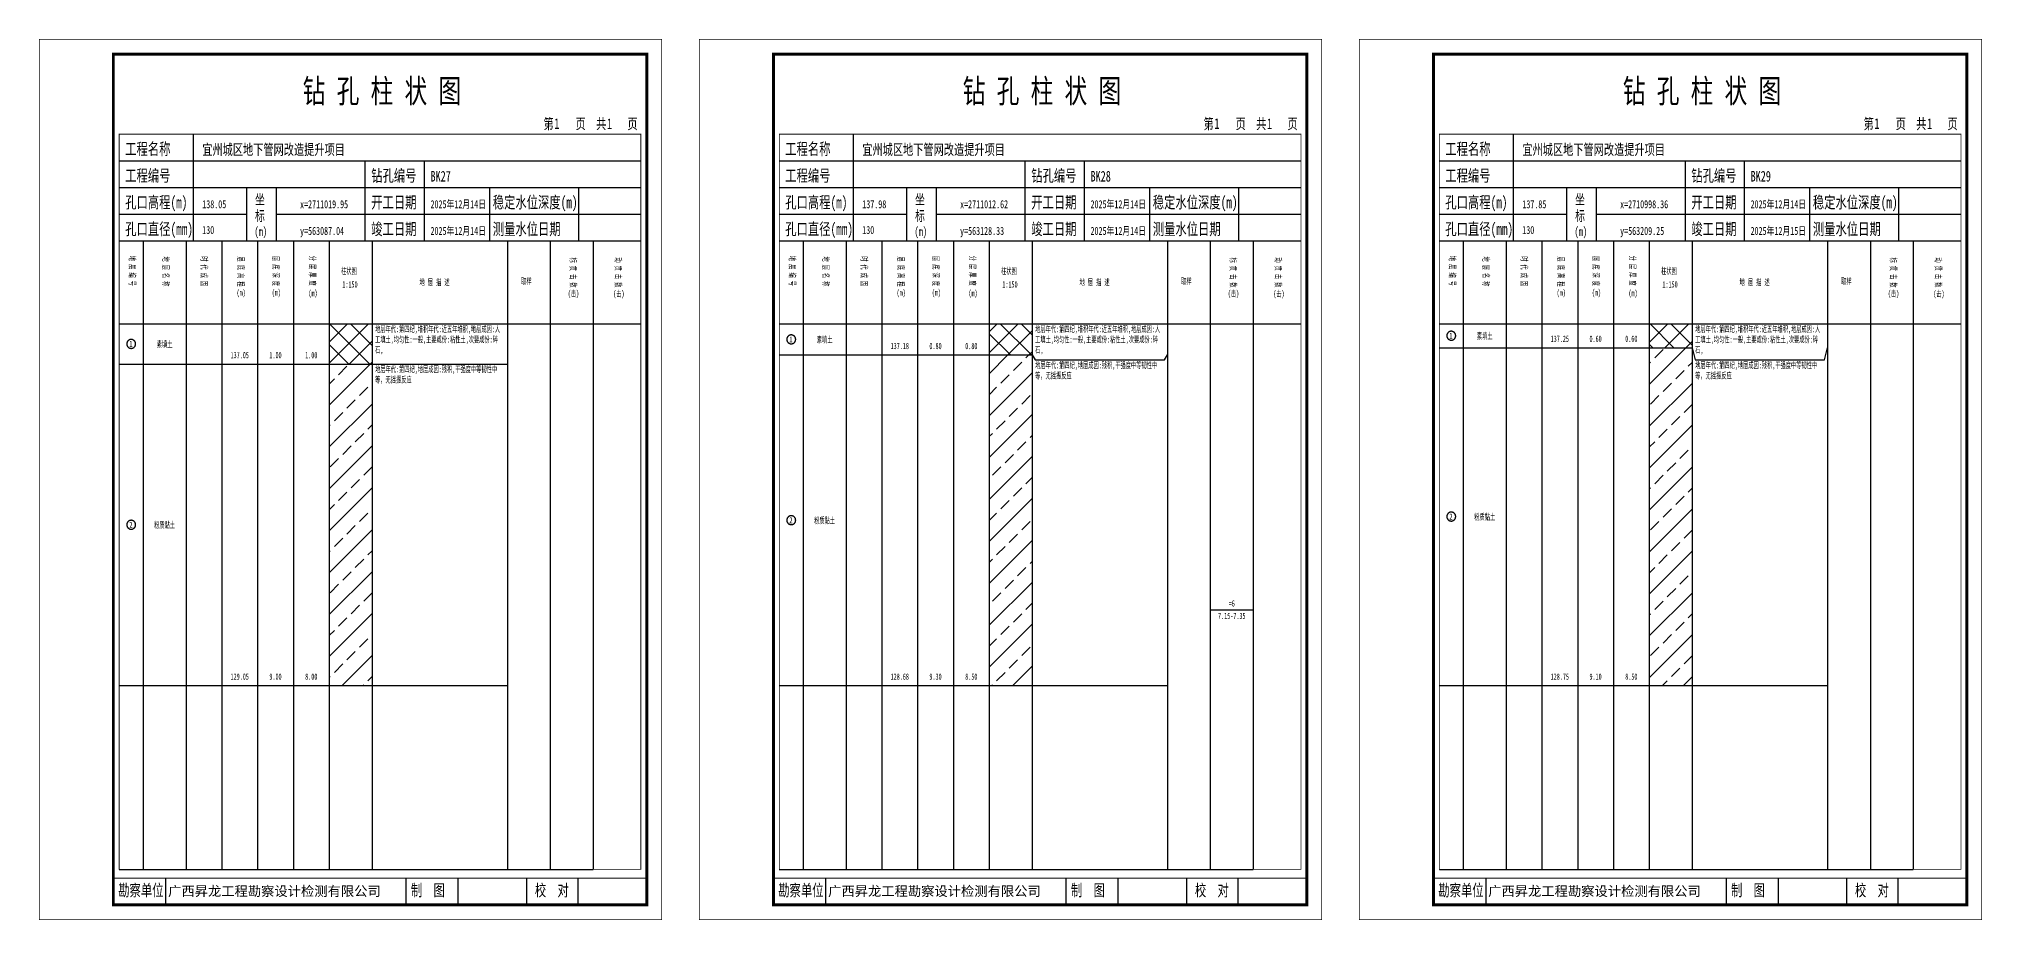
# Model space of a CAD drawing. Header units: millimetres. Extents: x 0 to 2711117, y 0 to 567555.
# Drawn here: x 8462 to 9118, y 0 to 297 of the extents above; entities that cross this region are included whole.
import ezdxf
from ezdxf.enums import TextEntityAlignment as Align

# ---------------------------------------------------------------- set-up
doc = ezdxf.new("R2010")
doc.units = ezdxf.units.MM
doc.layers.add('GICAD_POU_TEXTS', color=7, linetype='Continuous')
doc.layers.add('勘察点图例', color=7, linetype='Continuous')
doc.styles.add('HEAD_FONT', font='simfang.ttf', dxfattribs={"width": 0.6})
doc.styles.add('HEAD_FONT2', font='simfang.ttf', dxfattribs={"width": 0.6})
doc.styles.add('HT', font='simhei.ttf')
doc.styles.add('LZ_FONT', font='simfang.ttf', dxfattribs={"width": 0.7, "height": 8})
doc.styles.add('成果图图块', font='simfang.ttf', dxfattribs={"height": 2.5})
doc.styles.add('成果图表体', font='simfang.ttf', dxfattribs={"width": 0.6, "height": 2.1})
pattern_1 = [(45, (0, 0), (-3.535534, 3.535534), []), (135, (0, 0), (-3.535534, -3.535534), [])]
pattern_2 = [(45, (0, 0), (-7.071068, 7.071068), []), (45, (7.071, 0), (-7.071068, 7.071068), [4, -2])]

# ---------------------------------------------------------------- blocks, each defined once
blk = doc.blocks.new('BK27')
for p, q in [((52, 229), (52, 265)), ((27, 256), (203, 256)), ((110, 229), (110, 256)), ((130, 229), (130, 256)), ((27, 247), (203, 247)), ((70, 229), (70, 247)), ((80, 229), (80, 247)), ((152, 229), (152, 247)), ((182, 229), (182, 247)), ((27, 238), (70, 238)), ((80, 238), (203, 238)), ((27, 229), (35.05, 229)), ((35.05, 229), (35.05, 17)), ((35.05, 229), (49.53, 229)), ((49.53, 229), (49.53, 17)), ((49.53, 229), (61.6, 229)), ((61.6, 229), (61.6, 17)), ((61.6, 229), (73.68, 229)), ((73.68, 229), (73.68, 17)), ((73.68, 229), (85.75, 229)), ((85.75, 229), (85.75, 17)), ((85.75, 229), (97.82, 229)), ((97.82, 229), (97.82, 17)), ((97.82, 229), (112.3, 229)), ((112.3, 229), (112.3, 17)), ((112.3, 229), (157.93, 229)), ((157.93, 229), (157.93, 17)), ((157.93, 229), (172.42, 229)), ((172.42, 229), (172.42, 17)), ((172.42, 229), (186.9, 229)), ((186.9, 229), (186.9, 17)), ((186.9, 229), (203, 229)), ((27, 201), (203, 201)), ((27, 17), (35.05, 17)), ((35.05, 17), (49.53, 17)), ((42.74, 4.95), (42.74, 13.95)), ((42.74, 4.95), (42.74, 13.95)), ((49.53, 17), (61.6, 17)), ((61.6, 17), (73.68, 17)), ((73.68, 17), (85.75, 17)), ((85.75, 17), (97.82, 17)), ((97.82, 17), (112.3, 17)), ((112.3, 17), (157.93, 17)), ((123.83, 4.95), (123.83, 13.95)), ((141.38, 4.95), (141.38, 13.95)), ((157.93, 17), (172.42, 17)), ((164.48, 4.95), (164.48, 13.95)), ((172.42, 17), (186.9, 17)), ((181.84, 4.95), (181.84, 13.95)), ((181.84, 4.95), (181.84, 13.95))]:
    blk.add_line(p, q)
for points, const_width in [([(0, 0), (210, 0), (210, 297), (0, 297)], 0.25), ([(25, 5), (205, 5), (205, 292), (25, 292)], 1), ([(27, 265), (203, 265), (203, 17), (27, 17)], 0.3)]:
    blk.add_lwpolyline(points, close=True, dxfattribs=dict(const_width=const_width))
at = {"const_width": 0.3}
for points in [[(27, 229), (203, 229)], [(25, 14), (205, 14)]]:
    blk.add_lwpolyline(points, dxfattribs=at)
at = {"style": 'LZ_FONT', "width": 0.7}
for s, height, p in [('钻 孔 柱 状 图', 8, (88.9, 275.54)), ('第', 3.6, (170.12, 266.7)), ('1', 3.6, (173.78, 266.75)), ('页', 3.6, (180.96, 266.7)), ('共', 3.6, (187.88, 266.7)), ('1', 3.6, (191.54, 266.7)), ('页', 3.6, (198.44, 266.7)), ('工程名称', 4, (29, 258)), ('宜州城区地下管网改造提升项目', 3.6, (55, 258)), ('工程编号', 4, (29, 249)), ('钻孔编号', 4, (112, 249)), ('BK27', 3.6, (132, 249)), ('孔口高程(m)', 4, (29, 240)), ('138.05', 2.7, (55, 240)), ('坐', 3.5, (72.79, 241.24)), ('x=2711019.95', 2.7, (88, 240)), ('开工日期', 4, (112, 240)), ('2025年12月14日', 2.7, (132, 240)), ('稳定水位深度(m)', 4, (153, 240)), ('标', 3.5, (72.79, 235.7)), ('孔口直径(mm)', 4, (29, 231)), ('130', 2.7, (54.98, 231.31)), ('(m) ', 3, (72.59, 230.65)), ('y=563087.04', 2.7, (88, 231)), ('竣工日期', 4, (112, 231)), ('2025年12月14日', 2.7, (132, 231)), ('测量水位日期', 4, (153, 231)), ('勘察单位', 4, (26.65, 7.95)), ('制  图', 4, (125.4, 7.95)), ('校  对', 4, (167.22, 7.95))]:
    blk.add_text(s, height=height, dxfattribs=at).set_placement(p)
at = {"style": 'HT'}
blk.add_text('广西昇龙工程勘察设计检测有限公司', height=3.2865, dxfattribs=at).set_placement((43.48, 8.02))
at = {"char_height": 2.1, "width": 22.806, "attachment_point": 1, "rotation": 270, "style": 'HEAD_FONT'}
for s, insert in [('地 层 编 号', (32.46, 223.92)), ('地 层 名 称', (43.79, 223.76)), ('时 代 成 因', (56.67, 223.83)), ('层 底 高 程', (69.07, 223.71)), ('层 底 深 度', (80.9, 223.91)), ('分 层 厚 度', (93.26, 224.01)), ('标 贯 击 数', (181.21, 223.37)), ('动 贯 击 数', (196.38, 223.43))]:
    blk.add_mtext(s, dxfattribs=dict(at, insert=insert))
at = {"char_height": 2.1, "attachment_point": 1}
for s, insert, width, style in [('柱状图', (101.82, 219.87), 7.855, 'HEAD_FONT2'), ('地 层 描 述', (128.29, 216.11), 22.0781, 'HEAD_FONT2'), ('取样', (162.58, 216.44), 7.855, 'HEAD_FONT2'), ('(m)', (66.58, 212.56), 4.7944, 'HEAD_FONT'), ('(m)', (78.47, 212.61), 4.7944, 'HEAD_FONT'), ('(m)', (90.81, 212.43), 4.7944, 'HEAD_FONT'), ('1:150', (102.26, 215.36), 6.9223, 'HEAD_FONT2'), ('(击)', (178.33, 212.31), 7.855, 'HEAD_FONT2'), ('(击)', (193.64, 212.22), 7.855, 'HEAD_FONT2')]:
    blk.add_mtext(s, dxfattribs=dict(at, insert=insert, width=width, style=style))
blk = doc.blocks.new('BK27_0')
at = {"color": 7}
blk.add_polyline3d([(-1.5, 0.02, 0), (-1.5, -0.06, 0), (-1.49, -0.13, 0), (-1.48, -0.2, 0), (-1.47, -0.28, 0), (-1.46, -0.35, 0), (-1.44, -0.42, 0), (-1.41, -0.49, 0), (-1.39, -0.56, 0), (-1.36, -0.63, 0), (-1.32, -0.69, 0), (-1.29, -0.76, 0), (-1.25, -0.82, 0), (-1.2, -0.88, 0), (-1.16, -0.94, 0), (-1.11, -0.99, 0), (-1.06, -1.04, 0), (-1.01, -1.1, 0), (-0.95, -1.14, 0), (-0.89, -1.19, 0), (-0.83, -1.23, 0), (-0.77, -1.27, 0), (-0.71, -1.31, 0), (-0.64, -1.34, 0), (-0.57, -1.37, 0), (-0.51, -1.4, 0), (-0.44, -1.42, 0), (-0.36, -1.44, 0), (-0.29, -1.46, 0), (-0.22, -1.47, 0), (-0.15, -1.48, 0), (-0.07, -1.48, 0), (0, -1.48, 0), (0.07, -1.48, 0), (0.15, -1.48, 0), (0.22, -1.47, 0), (0.29, -1.46, 0), (0.36, -1.44, 0), (0.44, -1.42, 0), (0.51, -1.4, 0), (0.57, -1.37, 0), (0.64, -1.34, 0), (0.71, -1.31, 0), (0.77, -1.27, 0), (0.83, -1.23, 0), (0.89, -1.19, 0), (0.95, -1.14, 0), (1.01, -1.1, 0), (1.06, -1.04, 0), (1.11, -0.99, 0), (1.16, -0.94, 0), (1.2, -0.88, 0), (1.25, -0.82, 0), (1.29, -0.76, 0), (1.32, -0.69, 0), (1.36, -0.63, 0), (1.39, -0.56, 0), (1.41, -0.49, 0), (1.44, -0.42, 0), (1.46, -0.35, 0), (1.47, -0.28, 0), (1.48, -0.2, 0), (1.49, -0.13, 0), (1.5, -0.06, 0), (1.5, 0.02, 0), (1.5, 0.09, 0), (1.49, 0.16, 0), (1.48, 0.24, 0), (1.47, 0.31, 0), (1.46, 0.38, 0), (1.44, 0.45, 0), (1.41, 0.52, 0), (1.39, 0.59, 0), (1.36, 0.66, 0), (1.32, 0.72, 0), (1.29, 0.79, 0), (1.25, 0.85, 0), (1.2, 0.91, 0), (1.16, 0.97, 0), (1.11, 1.02, 0), (1.06, 1.08, 0), (1.01, 1.13, 0), (0.95, 1.18, 0), (0.89, 1.22, 0), (0.83, 1.26, 0), (0.77, 1.3, 0), (0.71, 1.34, 0), (0.64, 1.37, 0), (0.57, 1.4, 0), (0.51, 1.43, 0), (0.44, 1.45, 0), (0.36, 1.47, 0), (0.29, 1.49, 0), (0.22, 1.5, 0), (0.15, 1.51, 0), (0.07, 1.51, 0), (0, 1.52, 0), (-0.07, 1.51, 0), (-0.15, 1.51, 0), (-0.22, 1.5, 0), (-0.29, 1.49, 0), (-0.36, 1.47, 0), (-0.44, 1.45, 0), (-0.51, 1.43, 0), (-0.57, 1.4, 0), (-0.64, 1.37, 0), (-0.71, 1.34, 0), (-0.77, 1.3, 0), (-0.83, 1.26, 0), (-0.89, 1.22, 0), (-0.95, 1.18, 0), (-1.01, 1.13, 0), (-1.06, 1.08, 0), (-1.11, 1.02, 0), (-1.16, 0.97, 0), (-1.2, 0.91, 0), (-1.25, 0.85, 0), (-1.29, 0.79, 0), (-1.32, 0.72, 0), (-1.36, 0.66, 0), (-1.39, 0.59, 0), (-1.41, 0.52, 0), (-1.44, 0.45, 0), (-1.46, 0.38, 0), (-1.47, 0.31, 0), (-1.48, 0.24, 0), (-1.49, 0.16, 0), (-1.5, 0.09, 0), (-1.5, 0.02, 0)], dxfattribs=at)
at = {"layer": 'GICAD_POU_TEXTS', "color": 7, "style": '成果图图块', "width": 0.7}
blk.add_text('1', height=2, dxfattribs=at).set_placement((-0.09, -0.99), align=Align.CENTER)
blk = doc.blocks.new('BK27_1')
at = {"color": 7}
blk.add_polyline3d([(-1.5, 0.02, 0), (-1.5, -0.06, 0), (-1.49, -0.13, 0), (-1.48, -0.2, 0), (-1.47, -0.28, 0), (-1.46, -0.35, 0), (-1.44, -0.42, 0), (-1.41, -0.49, 0), (-1.39, -0.56, 0), (-1.36, -0.63, 0), (-1.32, -0.69, 0), (-1.29, -0.76, 0), (-1.25, -0.82, 0), (-1.2, -0.88, 0), (-1.16, -0.94, 0), (-1.11, -0.99, 0), (-1.06, -1.04, 0), (-1.01, -1.1, 0), (-0.95, -1.14, 0), (-0.89, -1.19, 0), (-0.83, -1.23, 0), (-0.77, -1.27, 0), (-0.71, -1.31, 0), (-0.64, -1.34, 0), (-0.57, -1.37, 0), (-0.51, -1.4, 0), (-0.44, -1.42, 0), (-0.36, -1.44, 0), (-0.29, -1.46, 0), (-0.22, -1.47, 0), (-0.15, -1.48, 0), (-0.07, -1.48, 0), (0, -1.48, 0), (0.07, -1.48, 0), (0.15, -1.48, 0), (0.22, -1.47, 0), (0.29, -1.46, 0), (0.36, -1.44, 0), (0.44, -1.42, 0), (0.51, -1.4, 0), (0.57, -1.37, 0), (0.64, -1.34, 0), (0.71, -1.31, 0), (0.77, -1.27, 0), (0.83, -1.23, 0), (0.89, -1.19, 0), (0.95, -1.14, 0), (1.01, -1.1, 0), (1.06, -1.04, 0), (1.11, -0.99, 0), (1.16, -0.94, 0), (1.2, -0.88, 0), (1.25, -0.82, 0), (1.29, -0.76, 0), (1.32, -0.69, 0), (1.36, -0.63, 0), (1.39, -0.56, 0), (1.41, -0.49, 0), (1.44, -0.42, 0), (1.46, -0.35, 0), (1.47, -0.28, 0), (1.48, -0.2, 0), (1.49, -0.13, 0), (1.5, -0.06, 0), (1.5, 0.02, 0), (1.5, 0.09, 0), (1.49, 0.16, 0), (1.48, 0.24, 0), (1.47, 0.31, 0), (1.46, 0.38, 0), (1.44, 0.45, 0), (1.41, 0.52, 0), (1.39, 0.59, 0), (1.36, 0.66, 0), (1.32, 0.72, 0), (1.29, 0.79, 0), (1.25, 0.85, 0), (1.2, 0.91, 0), (1.16, 0.97, 0), (1.11, 1.02, 0), (1.06, 1.08, 0), (1.01, 1.13, 0), (0.95, 1.18, 0), (0.89, 1.22, 0), (0.83, 1.26, 0), (0.77, 1.3, 0), (0.71, 1.34, 0), (0.64, 1.37, 0), (0.57, 1.4, 0), (0.51, 1.43, 0), (0.44, 1.45, 0), (0.36, 1.47, 0), (0.29, 1.49, 0), (0.22, 1.5, 0), (0.15, 1.51, 0), (0.07, 1.51, 0), (0, 1.52, 0), (-0.07, 1.51, 0), (-0.15, 1.51, 0), (-0.22, 1.5, 0), (-0.29, 1.49, 0), (-0.36, 1.47, 0), (-0.44, 1.45, 0), (-0.51, 1.43, 0), (-0.57, 1.4, 0), (-0.64, 1.37, 0), (-0.71, 1.34, 0), (-0.77, 1.3, 0), (-0.83, 1.26, 0), (-0.89, 1.22, 0), (-0.95, 1.18, 0), (-1.01, 1.13, 0), (-1.06, 1.08, 0), (-1.11, 1.02, 0), (-1.16, 0.97, 0), (-1.2, 0.91, 0), (-1.25, 0.85, 0), (-1.29, 0.79, 0), (-1.32, 0.72, 0), (-1.36, 0.66, 0), (-1.39, 0.59, 0), (-1.41, 0.52, 0), (-1.44, 0.45, 0), (-1.46, 0.38, 0), (-1.47, 0.31, 0), (-1.48, 0.24, 0), (-1.49, 0.16, 0), (-1.5, 0.09, 0), (-1.5, 0.02, 0)], dxfattribs=at)
at = {"layer": 'GICAD_POU_TEXTS', "color": 7, "style": '成果图图块', "width": 0.7}
blk.add_text('2', height=2, dxfattribs=at).set_placement((-0.09, -0.99), align=Align.CENTER)
blk = doc.blocks.new('BK28')
for p, q in [((52, 229), (52, 265)), ((27, 256), (203, 256)), ((110, 229), (110, 256)), ((130, 229), (130, 256)), ((27, 247), (203, 247)), ((70, 229), (70, 247)), ((80, 229), (80, 247)), ((152, 229), (152, 247)), ((182, 229), (182, 247)), ((27, 238), (70, 238)), ((80, 238), (203, 238)), ((27, 229), (35.05, 229)), ((35.05, 229), (35.05, 17)), ((35.05, 229), (49.53, 229)), ((49.53, 229), (49.53, 17)), ((49.53, 229), (61.6, 229)), ((61.6, 229), (61.6, 17)), ((61.6, 229), (73.68, 229)), ((73.68, 229), (73.68, 17)), ((73.68, 229), (85.75, 229)), ((85.75, 229), (85.75, 17)), ((85.75, 229), (97.82, 229)), ((97.82, 229), (97.82, 17)), ((97.82, 229), (112.3, 229)), ((112.3, 229), (112.3, 17)), ((112.3, 229), (157.93, 229)), ((157.93, 229), (157.93, 17)), ((157.93, 229), (172.42, 229)), ((172.42, 229), (172.42, 17)), ((172.42, 229), (186.9, 229)), ((186.9, 229), (186.9, 17)), ((186.9, 229), (203, 229)), ((27, 201), (203, 201)), ((27, 17), (35.05, 17)), ((35.05, 17), (49.53, 17)), ((42.74, 4.95), (42.74, 13.95)), ((42.74, 4.95), (42.74, 13.95)), ((49.53, 17), (61.6, 17)), ((61.6, 17), (73.68, 17)), ((73.68, 17), (85.75, 17)), ((85.75, 17), (97.82, 17)), ((97.82, 17), (112.3, 17)), ((112.3, 17), (157.93, 17)), ((123.83, 4.95), (123.83, 13.95)), ((141.38, 4.95), (141.38, 13.95)), ((157.93, 17), (172.42, 17)), ((164.48, 4.95), (164.48, 13.95)), ((172.42, 17), (186.9, 17)), ((181.84, 4.95), (181.84, 13.95)), ((181.84, 4.95), (181.84, 13.95))]:
    blk.add_line(p, q)
for points, const_width in [([(0, 0), (210, 0), (210, 297), (0, 297)], 0.25), ([(25, 5), (205, 5), (205, 292), (25, 292)], 1), ([(27, 265), (203, 265), (203, 17), (27, 17)], 0.3)]:
    blk.add_lwpolyline(points, close=True, dxfattribs=dict(const_width=const_width))
at = {"const_width": 0.3}
for points in [[(27, 229), (203, 229)], [(25, 14), (205, 14)]]:
    blk.add_lwpolyline(points, dxfattribs=at)
at = {"style": 'LZ_FONT', "width": 0.7}
for s, height, p in [('钻 孔 柱 状 图', 8, (88.9, 275.54)), ('第', 3.6, (170.12, 266.7)), ('1', 3.6, (173.78, 266.75)), ('页', 3.6, (180.96, 266.7)), ('共', 3.6, (187.88, 266.7)), ('1', 3.6, (191.54, 266.7)), ('页', 3.6, (198.44, 266.7)), ('工程名称', 4, (29, 258)), ('宜州城区地下管网改造提升项目', 3.6, (55, 258)), ('工程编号', 4, (29, 249)), ('钻孔编号', 4, (112, 249)), ('BK28', 3.6, (132, 249)), ('孔口高程(m)', 4, (29, 240)), ('137.98', 2.7, (55, 240)), ('坐', 3.5, (72.79, 241.24)), ('x=2711012.62', 2.7, (88, 240)), ('开工日期', 4, (112, 240)), ('2025年12月14日', 2.7, (132, 240)), ('稳定水位深度(m)', 4, (153, 240)), ('标', 3.5, (72.79, 235.7)), ('孔口直径(mm)', 4, (29, 231)), ('130', 2.7, (54.98, 231.31)), ('(m) ', 3, (72.59, 230.65)), ('y=563128.33', 2.7, (88, 231)), ('竣工日期', 4, (112, 231)), ('2025年12月14日', 2.7, (132, 231)), ('测量水位日期', 4, (153, 231)), ('勘察单位', 4, (26.65, 7.95)), ('制  图', 4, (125.4, 7.95)), ('校  对', 4, (167.22, 7.95))]:
    blk.add_text(s, height=height, dxfattribs=at).set_placement(p)
at = {"style": 'HT'}
blk.add_text('广西昇龙工程勘察设计检测有限公司', height=3.2865, dxfattribs=at).set_placement((43.48, 8.02))
at = {"char_height": 2.1, "width": 22.806, "attachment_point": 1, "rotation": 270, "style": 'HEAD_FONT'}
for s, insert in [('地 层 编 号', (32.46, 223.92)), ('地 层 名 称', (43.79, 223.76)), ('时 代 成 因', (56.67, 223.83)), ('层 底 高 程', (69.07, 223.71)), ('层 底 深 度', (80.9, 223.91)), ('分 层 厚 度', (93.26, 224.01)), ('标 贯 击 数', (181.21, 223.37)), ('动 贯 击 数', (196.38, 223.43))]:
    blk.add_mtext(s, dxfattribs=dict(at, insert=insert))
at = {"char_height": 2.1, "attachment_point": 1}
for s, insert, width, style in [('柱状图', (101.82, 219.87), 7.855, 'HEAD_FONT2'), ('地 层 描 述', (128.29, 216.11), 22.0781, 'HEAD_FONT2'), ('取样', (162.58, 216.44), 7.855, 'HEAD_FONT2'), ('(m)', (66.58, 212.56), 4.7944, 'HEAD_FONT'), ('(m)', (78.47, 212.61), 4.7944, 'HEAD_FONT'), ('(m)', (90.81, 212.43), 4.7944, 'HEAD_FONT'), ('1:150', (102.26, 215.36), 6.9223, 'HEAD_FONT2'), ('(击)', (178.33, 212.31), 7.855, 'HEAD_FONT2'), ('(击)', (193.64, 212.22), 7.855, 'HEAD_FONT2')]:
    blk.add_mtext(s, dxfattribs=dict(at, insert=insert, width=width, style=style))
blk = doc.blocks.new('BK28_0')
at = {"color": 7}
blk.add_polyline3d([(-1.5, 0.02, 0), (-1.5, -0.06, 0), (-1.49, -0.13, 0), (-1.48, -0.2, 0), (-1.47, -0.28, 0), (-1.46, -0.35, 0), (-1.44, -0.42, 0), (-1.41, -0.49, 0), (-1.39, -0.56, 0), (-1.36, -0.63, 0), (-1.32, -0.69, 0), (-1.29, -0.76, 0), (-1.25, -0.82, 0), (-1.2, -0.88, 0), (-1.16, -0.94, 0), (-1.11, -0.99, 0), (-1.06, -1.04, 0), (-1.01, -1.1, 0), (-0.95, -1.14, 0), (-0.89, -1.19, 0), (-0.83, -1.23, 0), (-0.77, -1.27, 0), (-0.71, -1.31, 0), (-0.64, -1.34, 0), (-0.57, -1.37, 0), (-0.51, -1.4, 0), (-0.44, -1.42, 0), (-0.36, -1.44, 0), (-0.29, -1.46, 0), (-0.22, -1.47, 0), (-0.15, -1.48, 0), (-0.07, -1.48, 0), (0, -1.48, 0), (0.07, -1.48, 0), (0.15, -1.48, 0), (0.22, -1.47, 0), (0.29, -1.46, 0), (0.36, -1.44, 0), (0.44, -1.42, 0), (0.51, -1.4, 0), (0.57, -1.37, 0), (0.64, -1.34, 0), (0.71, -1.31, 0), (0.77, -1.27, 0), (0.83, -1.23, 0), (0.89, -1.19, 0), (0.95, -1.14, 0), (1.01, -1.1, 0), (1.06, -1.04, 0), (1.11, -0.99, 0), (1.16, -0.94, 0), (1.2, -0.88, 0), (1.25, -0.82, 0), (1.29, -0.76, 0), (1.32, -0.69, 0), (1.36, -0.63, 0), (1.39, -0.56, 0), (1.41, -0.49, 0), (1.44, -0.42, 0), (1.46, -0.35, 0), (1.47, -0.28, 0), (1.48, -0.2, 0), (1.49, -0.13, 0), (1.5, -0.06, 0), (1.5, 0.02, 0), (1.5, 0.09, 0), (1.49, 0.16, 0), (1.48, 0.24, 0), (1.47, 0.31, 0), (1.46, 0.38, 0), (1.44, 0.45, 0), (1.41, 0.52, 0), (1.39, 0.59, 0), (1.36, 0.66, 0), (1.32, 0.72, 0), (1.29, 0.79, 0), (1.25, 0.85, 0), (1.2, 0.91, 0), (1.16, 0.97, 0), (1.11, 1.02, 0), (1.06, 1.08, 0), (1.01, 1.13, 0), (0.95, 1.18, 0), (0.89, 1.22, 0), (0.83, 1.26, 0), (0.77, 1.3, 0), (0.71, 1.34, 0), (0.64, 1.37, 0), (0.57, 1.4, 0), (0.51, 1.43, 0), (0.44, 1.45, 0), (0.36, 1.47, 0), (0.29, 1.49, 0), (0.22, 1.5, 0), (0.15, 1.51, 0), (0.07, 1.51, 0), (0, 1.52, 0), (-0.07, 1.51, 0), (-0.15, 1.51, 0), (-0.22, 1.5, 0), (-0.29, 1.49, 0), (-0.36, 1.47, 0), (-0.44, 1.45, 0), (-0.51, 1.43, 0), (-0.57, 1.4, 0), (-0.64, 1.37, 0), (-0.71, 1.34, 0), (-0.77, 1.3, 0), (-0.83, 1.26, 0), (-0.89, 1.22, 0), (-0.95, 1.18, 0), (-1.01, 1.13, 0), (-1.06, 1.08, 0), (-1.11, 1.02, 0), (-1.16, 0.97, 0), (-1.2, 0.91, 0), (-1.25, 0.85, 0), (-1.29, 0.79, 0), (-1.32, 0.72, 0), (-1.36, 0.66, 0), (-1.39, 0.59, 0), (-1.41, 0.52, 0), (-1.44, 0.45, 0), (-1.46, 0.38, 0), (-1.47, 0.31, 0), (-1.48, 0.24, 0), (-1.49, 0.16, 0), (-1.5, 0.09, 0), (-1.5, 0.02, 0)], dxfattribs=at)
at = {"layer": 'GICAD_POU_TEXTS', "color": 7, "style": '成果图图块', "width": 0.7}
blk.add_text('1', height=2, dxfattribs=at).set_placement((-0.09, -0.99), align=Align.CENTER)
blk = doc.blocks.new('BK28_1')
at = {"color": 7}
blk.add_polyline3d([(-1.5, 0.02, 0), (-1.5, -0.06, 0), (-1.49, -0.13, 0), (-1.48, -0.2, 0), (-1.47, -0.28, 0), (-1.46, -0.35, 0), (-1.44, -0.42, 0), (-1.41, -0.49, 0), (-1.39, -0.56, 0), (-1.36, -0.63, 0), (-1.32, -0.69, 0), (-1.29, -0.76, 0), (-1.25, -0.82, 0), (-1.2, -0.88, 0), (-1.16, -0.94, 0), (-1.11, -0.99, 0), (-1.06, -1.04, 0), (-1.01, -1.1, 0), (-0.95, -1.14, 0), (-0.89, -1.19, 0), (-0.83, -1.23, 0), (-0.77, -1.27, 0), (-0.71, -1.31, 0), (-0.64, -1.34, 0), (-0.57, -1.37, 0), (-0.51, -1.4, 0), (-0.44, -1.42, 0), (-0.36, -1.44, 0), (-0.29, -1.46, 0), (-0.22, -1.47, 0), (-0.15, -1.48, 0), (-0.07, -1.48, 0), (0, -1.48, 0), (0.07, -1.48, 0), (0.15, -1.48, 0), (0.22, -1.47, 0), (0.29, -1.46, 0), (0.36, -1.44, 0), (0.44, -1.42, 0), (0.51, -1.4, 0), (0.57, -1.37, 0), (0.64, -1.34, 0), (0.71, -1.31, 0), (0.77, -1.27, 0), (0.83, -1.23, 0), (0.89, -1.19, 0), (0.95, -1.14, 0), (1.01, -1.1, 0), (1.06, -1.04, 0), (1.11, -0.99, 0), (1.16, -0.94, 0), (1.2, -0.88, 0), (1.25, -0.82, 0), (1.29, -0.76, 0), (1.32, -0.69, 0), (1.36, -0.63, 0), (1.39, -0.56, 0), (1.41, -0.49, 0), (1.44, -0.42, 0), (1.46, -0.35, 0), (1.47, -0.28, 0), (1.48, -0.2, 0), (1.49, -0.13, 0), (1.5, -0.06, 0), (1.5, 0.02, 0), (1.5, 0.09, 0), (1.49, 0.16, 0), (1.48, 0.24, 0), (1.47, 0.31, 0), (1.46, 0.38, 0), (1.44, 0.45, 0), (1.41, 0.52, 0), (1.39, 0.59, 0), (1.36, 0.66, 0), (1.32, 0.72, 0), (1.29, 0.79, 0), (1.25, 0.85, 0), (1.2, 0.91, 0), (1.16, 0.97, 0), (1.11, 1.02, 0), (1.06, 1.08, 0), (1.01, 1.13, 0), (0.95, 1.18, 0), (0.89, 1.22, 0), (0.83, 1.26, 0), (0.77, 1.3, 0), (0.71, 1.34, 0), (0.64, 1.37, 0), (0.57, 1.4, 0), (0.51, 1.43, 0), (0.44, 1.45, 0), (0.36, 1.47, 0), (0.29, 1.49, 0), (0.22, 1.5, 0), (0.15, 1.51, 0), (0.07, 1.51, 0), (0, 1.52, 0), (-0.07, 1.51, 0), (-0.15, 1.51, 0), (-0.22, 1.5, 0), (-0.29, 1.49, 0), (-0.36, 1.47, 0), (-0.44, 1.45, 0), (-0.51, 1.43, 0), (-0.57, 1.4, 0), (-0.64, 1.37, 0), (-0.71, 1.34, 0), (-0.77, 1.3, 0), (-0.83, 1.26, 0), (-0.89, 1.22, 0), (-0.95, 1.18, 0), (-1.01, 1.13, 0), (-1.06, 1.08, 0), (-1.11, 1.02, 0), (-1.16, 0.97, 0), (-1.2, 0.91, 0), (-1.25, 0.85, 0), (-1.29, 0.79, 0), (-1.32, 0.72, 0), (-1.36, 0.66, 0), (-1.39, 0.59, 0), (-1.41, 0.52, 0), (-1.44, 0.45, 0), (-1.46, 0.38, 0), (-1.47, 0.31, 0), (-1.48, 0.24, 0), (-1.49, 0.16, 0), (-1.5, 0.09, 0), (-1.5, 0.02, 0)], dxfattribs=at)
at = {"layer": 'GICAD_POU_TEXTS', "color": 7, "style": '成果图图块', "width": 0.7}
blk.add_text('2', height=2, dxfattribs=at).set_placement((-0.09, -0.99), align=Align.CENTER)
blk = doc.blocks.new('BK29')
for p, q in [((52, 229), (52, 265)), ((27, 256), (203, 256)), ((110, 229), (110, 256)), ((130, 229), (130, 256)), ((27, 247), (203, 247)), ((70, 229), (70, 247)), ((80, 229), (80, 247)), ((152, 229), (152, 247)), ((182, 229), (182, 247)), ((27, 238), (70, 238)), ((80, 238), (203, 238)), ((27, 229), (35.05, 229)), ((35.05, 229), (35.05, 17)), ((35.05, 229), (49.53, 229)), ((49.53, 229), (49.53, 17)), ((49.53, 229), (61.6, 229)), ((61.6, 229), (61.6, 17)), ((61.6, 229), (73.68, 229)), ((73.68, 229), (73.68, 17)), ((73.68, 229), (85.75, 229)), ((85.75, 229), (85.75, 17)), ((85.75, 229), (97.82, 229)), ((97.82, 229), (97.82, 17)), ((97.82, 229), (112.3, 229)), ((112.3, 229), (112.3, 17)), ((112.3, 229), (157.93, 229)), ((157.93, 229), (157.93, 17)), ((157.93, 229), (172.42, 229)), ((172.42, 229), (172.42, 17)), ((172.42, 229), (186.9, 229)), ((186.9, 229), (186.9, 17)), ((186.9, 229), (203, 229)), ((27, 201), (203, 201)), ((27, 17), (35.05, 17)), ((35.05, 17), (49.53, 17)), ((42.74, 4.95), (42.74, 13.95)), ((42.74, 4.95), (42.74, 13.95)), ((49.53, 17), (61.6, 17)), ((61.6, 17), (73.68, 17)), ((73.68, 17), (85.75, 17)), ((85.75, 17), (97.82, 17)), ((97.82, 17), (112.3, 17)), ((112.3, 17), (157.93, 17)), ((123.83, 4.95), (123.83, 13.95)), ((141.38, 4.95), (141.38, 13.95)), ((157.93, 17), (172.42, 17)), ((164.48, 4.95), (164.48, 13.95)), ((172.42, 17), (186.9, 17)), ((181.84, 4.95), (181.84, 13.95)), ((181.84, 4.95), (181.84, 13.95))]:
    blk.add_line(p, q)
for points, const_width in [([(0, 0), (210, 0), (210, 297), (0, 297)], 0.25), ([(25, 5), (205, 5), (205, 292), (25, 292)], 1), ([(27, 265), (203, 265), (203, 17), (27, 17)], 0.3)]:
    blk.add_lwpolyline(points, close=True, dxfattribs=dict(const_width=const_width))
at = {"const_width": 0.3}
for points in [[(27, 229), (203, 229)], [(25, 14), (205, 14)]]:
    blk.add_lwpolyline(points, dxfattribs=at)
at = {"style": 'LZ_FONT', "width": 0.7}
for s, height, p in [('钻 孔 柱 状 图', 8, (88.9, 275.54)), ('第', 3.6, (170.12, 266.7)), ('1', 3.6, (173.78, 266.75)), ('页', 3.6, (180.96, 266.7)), ('共', 3.6, (187.88, 266.7)), ('1', 3.6, (191.54, 266.7)), ('页', 3.6, (198.44, 266.7)), ('工程名称', 4, (29, 258)), ('宜州城区地下管网改造提升项目', 3.6, (55, 258)), ('工程编号', 4, (29, 249)), ('钻孔编号', 4, (112, 249)), ('BK29', 3.6, (132, 249)), ('孔口高程(m)', 4, (29, 240)), ('137.85', 2.7, (55, 240)), ('坐', 3.5, (72.79, 241.24)), ('x=2710998.36', 2.7, (88, 240)), ('开工日期', 4, (112, 240)), ('2025年12月14日', 2.7, (132, 240)), ('稳定水位深度(m)', 4, (153, 240)), ('标', 3.5, (72.79, 235.7)), ('孔口直径(mm)', 4, (29, 231)), ('130', 2.7, (54.98, 231.31)), ('(m) ', 3, (72.59, 230.65)), ('y=563209.25', 2.7, (88, 231)), ('竣工日期', 4, (112, 231)), ('2025年12月15日', 2.7, (132, 231)), ('测量水位日期', 4, (153, 231)), ('勘察单位', 4, (26.65, 7.95)), ('制  图', 4, (125.4, 7.95)), ('校  对', 4, (167.22, 7.95))]:
    blk.add_text(s, height=height, dxfattribs=at).set_placement(p)
at = {"style": 'HT'}
blk.add_text('广西昇龙工程勘察设计检测有限公司', height=3.2865, dxfattribs=at).set_placement((43.48, 8.02))
at = {"char_height": 2.1, "width": 22.806, "attachment_point": 1, "rotation": 270, "style": 'HEAD_FONT'}
for s, insert in [('地 层 编 号', (32.46, 223.92)), ('地 层 名 称', (43.79, 223.76)), ('时 代 成 因', (56.67, 223.83)), ('层 底 高 程', (69.07, 223.71)), ('层 底 深 度', (80.9, 223.91)), ('分 层 厚 度', (93.26, 224.01)), ('标 贯 击 数', (181.21, 223.37)), ('动 贯 击 数', (196.38, 223.43))]:
    blk.add_mtext(s, dxfattribs=dict(at, insert=insert))
at = {"char_height": 2.1, "attachment_point": 1}
for s, insert, width, style in [('柱状图', (101.82, 219.87), 7.855, 'HEAD_FONT2'), ('地 层 描 述', (128.29, 216.11), 22.0781, 'HEAD_FONT2'), ('取样', (162.58, 216.44), 7.855, 'HEAD_FONT2'), ('(m)', (66.58, 212.56), 4.7944, 'HEAD_FONT'), ('(m)', (78.47, 212.61), 4.7944, 'HEAD_FONT'), ('(m)', (90.81, 212.43), 4.7944, 'HEAD_FONT'), ('1:150', (102.26, 215.36), 6.9223, 'HEAD_FONT2'), ('(击)', (178.33, 212.31), 7.855, 'HEAD_FONT2'), ('(击)', (193.64, 212.22), 7.855, 'HEAD_FONT2')]:
    blk.add_mtext(s, dxfattribs=dict(at, insert=insert, width=width, style=style))
blk = doc.blocks.new('BK29_0')
at = {"color": 7}
blk.add_polyline3d([(-1.5, 0.02, 0), (-1.5, -0.06, 0), (-1.49, -0.13, 0), (-1.48, -0.2, 0), (-1.47, -0.28, 0), (-1.46, -0.35, 0), (-1.44, -0.42, 0), (-1.41, -0.49, 0), (-1.39, -0.56, 0), (-1.36, -0.63, 0), (-1.32, -0.69, 0), (-1.29, -0.76, 0), (-1.25, -0.82, 0), (-1.2, -0.88, 0), (-1.16, -0.94, 0), (-1.11, -0.99, 0), (-1.06, -1.04, 0), (-1.01, -1.1, 0), (-0.95, -1.14, 0), (-0.89, -1.19, 0), (-0.83, -1.23, 0), (-0.77, -1.27, 0), (-0.71, -1.31, 0), (-0.64, -1.34, 0), (-0.57, -1.37, 0), (-0.51, -1.4, 0), (-0.44, -1.42, 0), (-0.36, -1.44, 0), (-0.29, -1.46, 0), (-0.22, -1.47, 0), (-0.15, -1.48, 0), (-0.07, -1.48, 0), (0, -1.48, 0), (0.07, -1.48, 0), (0.15, -1.48, 0), (0.22, -1.47, 0), (0.29, -1.46, 0), (0.36, -1.44, 0), (0.44, -1.42, 0), (0.51, -1.4, 0), (0.57, -1.37, 0), (0.64, -1.34, 0), (0.71, -1.31, 0), (0.77, -1.27, 0), (0.83, -1.23, 0), (0.89, -1.19, 0), (0.95, -1.14, 0), (1.01, -1.1, 0), (1.06, -1.04, 0), (1.11, -0.99, 0), (1.16, -0.94, 0), (1.2, -0.88, 0), (1.25, -0.82, 0), (1.29, -0.76, 0), (1.32, -0.69, 0), (1.36, -0.63, 0), (1.39, -0.56, 0), (1.41, -0.49, 0), (1.44, -0.42, 0), (1.46, -0.35, 0), (1.47, -0.28, 0), (1.48, -0.2, 0), (1.49, -0.13, 0), (1.5, -0.06, 0), (1.5, 0.02, 0), (1.5, 0.09, 0), (1.49, 0.16, 0), (1.48, 0.24, 0), (1.47, 0.31, 0), (1.46, 0.38, 0), (1.44, 0.45, 0), (1.41, 0.52, 0), (1.39, 0.59, 0), (1.36, 0.66, 0), (1.32, 0.72, 0), (1.29, 0.79, 0), (1.25, 0.85, 0), (1.2, 0.91, 0), (1.16, 0.97, 0), (1.11, 1.02, 0), (1.06, 1.08, 0), (1.01, 1.13, 0), (0.95, 1.18, 0), (0.89, 1.22, 0), (0.83, 1.26, 0), (0.77, 1.3, 0), (0.71, 1.34, 0), (0.64, 1.37, 0), (0.57, 1.4, 0), (0.51, 1.43, 0), (0.44, 1.45, 0), (0.36, 1.47, 0), (0.29, 1.49, 0), (0.22, 1.5, 0), (0.15, 1.51, 0), (0.07, 1.51, 0), (0, 1.52, 0), (-0.07, 1.51, 0), (-0.15, 1.51, 0), (-0.22, 1.5, 0), (-0.29, 1.49, 0), (-0.36, 1.47, 0), (-0.44, 1.45, 0), (-0.51, 1.43, 0), (-0.57, 1.4, 0), (-0.64, 1.37, 0), (-0.71, 1.34, 0), (-0.77, 1.3, 0), (-0.83, 1.26, 0), (-0.89, 1.22, 0), (-0.95, 1.18, 0), (-1.01, 1.13, 0), (-1.06, 1.08, 0), (-1.11, 1.02, 0), (-1.16, 0.97, 0), (-1.2, 0.91, 0), (-1.25, 0.85, 0), (-1.29, 0.79, 0), (-1.32, 0.72, 0), (-1.36, 0.66, 0), (-1.39, 0.59, 0), (-1.41, 0.52, 0), (-1.44, 0.45, 0), (-1.46, 0.38, 0), (-1.47, 0.31, 0), (-1.48, 0.24, 0), (-1.49, 0.16, 0), (-1.5, 0.09, 0), (-1.5, 0.02, 0)], dxfattribs=at)
at = {"layer": 'GICAD_POU_TEXTS', "color": 7, "style": '成果图图块', "width": 0.7}
blk.add_text('1', height=2, dxfattribs=at).set_placement((-0.09, -0.99), align=Align.CENTER)
blk = doc.blocks.new('BK29_1')
at = {"color": 7}
blk.add_polyline3d([(-1.5, 0.02, 0), (-1.5, -0.06, 0), (-1.49, -0.13, 0), (-1.48, -0.2, 0), (-1.47, -0.28, 0), (-1.46, -0.35, 0), (-1.44, -0.42, 0), (-1.41, -0.49, 0), (-1.39, -0.56, 0), (-1.36, -0.63, 0), (-1.32, -0.69, 0), (-1.29, -0.76, 0), (-1.25, -0.82, 0), (-1.2, -0.88, 0), (-1.16, -0.94, 0), (-1.11, -0.99, 0), (-1.06, -1.04, 0), (-1.01, -1.1, 0), (-0.95, -1.14, 0), (-0.89, -1.19, 0), (-0.83, -1.23, 0), (-0.77, -1.27, 0), (-0.71, -1.31, 0), (-0.64, -1.34, 0), (-0.57, -1.37, 0), (-0.51, -1.4, 0), (-0.44, -1.42, 0), (-0.36, -1.44, 0), (-0.29, -1.46, 0), (-0.22, -1.47, 0), (-0.15, -1.48, 0), (-0.07, -1.48, 0), (0, -1.48, 0), (0.07, -1.48, 0), (0.15, -1.48, 0), (0.22, -1.47, 0), (0.29, -1.46, 0), (0.36, -1.44, 0), (0.44, -1.42, 0), (0.51, -1.4, 0), (0.57, -1.37, 0), (0.64, -1.34, 0), (0.71, -1.31, 0), (0.77, -1.27, 0), (0.83, -1.23, 0), (0.89, -1.19, 0), (0.95, -1.14, 0), (1.01, -1.1, 0), (1.06, -1.04, 0), (1.11, -0.99, 0), (1.16, -0.94, 0), (1.2, -0.88, 0), (1.25, -0.82, 0), (1.29, -0.76, 0), (1.32, -0.69, 0), (1.36, -0.63, 0), (1.39, -0.56, 0), (1.41, -0.49, 0), (1.44, -0.42, 0), (1.46, -0.35, 0), (1.47, -0.28, 0), (1.48, -0.2, 0), (1.49, -0.13, 0), (1.5, -0.06, 0), (1.5, 0.02, 0), (1.5, 0.09, 0), (1.49, 0.16, 0), (1.48, 0.24, 0), (1.47, 0.31, 0), (1.46, 0.38, 0), (1.44, 0.45, 0), (1.41, 0.52, 0), (1.39, 0.59, 0), (1.36, 0.66, 0), (1.32, 0.72, 0), (1.29, 0.79, 0), (1.25, 0.85, 0), (1.2, 0.91, 0), (1.16, 0.97, 0), (1.11, 1.02, 0), (1.06, 1.08, 0), (1.01, 1.13, 0), (0.95, 1.18, 0), (0.89, 1.22, 0), (0.83, 1.26, 0), (0.77, 1.3, 0), (0.71, 1.34, 0), (0.64, 1.37, 0), (0.57, 1.4, 0), (0.51, 1.43, 0), (0.44, 1.45, 0), (0.36, 1.47, 0), (0.29, 1.49, 0), (0.22, 1.5, 0), (0.15, 1.51, 0), (0.07, 1.51, 0), (0, 1.52, 0), (-0.07, 1.51, 0), (-0.15, 1.51, 0), (-0.22, 1.5, 0), (-0.29, 1.49, 0), (-0.36, 1.47, 0), (-0.44, 1.45, 0), (-0.51, 1.43, 0), (-0.57, 1.4, 0), (-0.64, 1.37, 0), (-0.71, 1.34, 0), (-0.77, 1.3, 0), (-0.83, 1.26, 0), (-0.89, 1.22, 0), (-0.95, 1.18, 0), (-1.01, 1.13, 0), (-1.06, 1.08, 0), (-1.11, 1.02, 0), (-1.16, 0.97, 0), (-1.2, 0.91, 0), (-1.25, 0.85, 0), (-1.29, 0.79, 0), (-1.32, 0.72, 0), (-1.36, 0.66, 0), (-1.39, 0.59, 0), (-1.41, 0.52, 0), (-1.44, 0.45, 0), (-1.46, 0.38, 0), (-1.47, 0.31, 0), (-1.48, 0.24, 0), (-1.49, 0.16, 0), (-1.5, 0.09, 0), (-1.5, 0.02, 0)], dxfattribs=at)
at = {"layer": 'GICAD_POU_TEXTS', "color": 7, "style": '成果图图块', "width": 0.7}
blk.add_text('2', height=2, dxfattribs=at).set_placement((-0.09, -0.99), align=Align.CENTER)

msp = doc.modelspace()

# ---------------------------------------------------------------- hatches: boundary and pattern name
at = {"layer": '勘察点图例'}
h = msp.add_hatch(dxfattribs=at)
h.set_pattern_fill('GKSTT', color=256, scale=0.5, style=0, pattern_type=2)
h.set_pattern_definition(pattern_1)
h.paths.add_polyline_path([(8559.91, 187.44), (8574.39, 187.44), (8574.39, 201), (8559.91, 201)])
h = msp.add_hatch(dxfattribs=at)
h.set_pattern_fill('GKSTT', color=256, scale=0.5, style=0, pattern_type=2)
h.set_pattern_definition(pattern_1)
h.paths.add_polyline_path([(8782.59, 190.51), (8797.08, 190.51), (8797.08, 201), (8782.59, 201)])
h = msp.add_hatch(dxfattribs=at)
h.set_pattern_fill('GKSTT', color=256, scale=0.5, style=0, pattern_type=2)
h.set_pattern_definition(pattern_1)
h.paths.add_polyline_path([(9005.28, 192.96), (9019.76, 192.96), (9019.76, 201), (9005.28, 201)])
h = msp.add_hatch(dxfattribs=at)
h.set_pattern_fill('GKFZNT', color=256, scale=0.5, style=0, pattern_type=2)
h.set_pattern_definition(pattern_2)
h.paths.add_polyline_path([(8782.59, 79), (8797.08, 79), (8797.08, 190.51), (8782.59, 190.51)])
h = msp.add_hatch(dxfattribs=at)
h.set_pattern_fill('GKFZNT', color=256, scale=0.5, style=0, pattern_type=2)
h.set_pattern_definition(pattern_2)
h.paths.add_polyline_path([(9005.28, 79), (9019.76, 79), (9019.76, 192.96), (9005.28, 192.96)])
h = msp.add_hatch(dxfattribs=at)
h.set_pattern_fill('GKFZNT', color=256, scale=0.5, style=0, pattern_type=2)
h.set_pattern_definition(pattern_2)
h.paths.add_polyline_path([(8559.91, 79), (8574.39, 79), (8574.39, 187.44), (8559.91, 187.44)])

# ---------------------------------------------------------------- linework, layer by layer
for p, q in [((8711.77, 190.51), (8797.08, 190.51)), ((8797.08, 190.51), (8798.08, 188.81)), ((8841.71, 188.81), (8842.71, 190.51)), ((8934.46, 192.96), (9019.76, 192.96)), ((9019.76, 192.96), (9020.76, 188.81)), ((9064.39, 188.81), (9065.39, 192.96)), ((8489.09, 187.44), (8574.39, 187.44)), ((8574.39, 187.44), (8620.02, 187.44)), ((8798.08, 188.81), (8841.71, 188.81)), ((9020.76, 188.81), (9064.39, 188.81)), ((8857.19, 104.58), (8871.68, 104.58)), ((8489.09, 79), (8574.39, 79)), ((8574.39, 79), (8620.02, 79)), ((8711.77, 79), (8797.08, 79)), ((8797.08, 79), (8842.71, 79)), ((8934.46, 79), (9019.76, 79)), ((9019.76, 79), (9065.39, 79))]:
    msp.add_line(p, q, dxfattribs=at)

# ---------------------------------------------------------------- block references
for name, p in [('BK27', (8462.09, 0)), ('BK28', (8684.77, 0)), ('BK29', (8907.46, 0)), ('BK28_0', (8715.8, 195.75)), ('BK29_0', (8938.48, 196.98)), ('BK27_0', (8493.11, 194.22)), ('BK27_1', (8493.11, 133.22)), ('BK28_1', (8715.8, 134.75)), ('BK29_1', (8938.48, 135.98))]:
    msp.add_blockref(name, p, dxfattribs=at)

# ---------------------------------------------------------------- texts
at = {"layer": '勘察点图例', "style": '成果图表体', "width": 0.6}
for s, p in [('素填土', (8727.06, 195.75)), ('素填土', (8949.75, 196.98)), ('137.25', (8975.1, 195.96)), ('0.60', (8987.17, 195.96)), ('0.60', (8999.24, 195.96)), ('素填土', (8504.38, 194.22)), ('137.05', (8529.73, 190.44)), ('1.00', (8541.8, 190.44)), ('1.00', (8553.87, 190.44)), ('137.18', (8752.41, 193.51)), ('0.80', (8764.48, 193.51)), ('0.80', (8776.56, 193.51)), ('粉质黏土', (8504.38, 133.22)), ('粉质黏土', (8727.06, 134.75)), ('粉质黏土', (8949.75, 135.98)), ('=6', (8864.44, 106.68)), ('7.15-7.35', (8864.44, 102.48)), ('129.05', (8529.73, 82)), ('9.00', (8541.8, 82)), ('8.00', (8553.87, 82)), ('128.68', (8752.41, 82)), ('9.30', (8764.48, 82)), ('8.50', (8776.56, 82)), ('128.75', (8975.1, 82)), ('9.10', (8987.17, 82)), ('8.50', (8999.24, 82))]:
    msp.add_text(s, height=2.1, dxfattribs=at).set_placement(p, align=Align.MIDDLE)
at = {"layer": '勘察点图例', "char_height": 2.1, "width": 43.6296, "attachment_point": 1, "style": '成果图表体'}
for s, insert in [('地层年代:第四纪,堆积年代:近五年堆积,地层成因:人工填土,均匀性:一般,主要成份:粘性土,次要成份:碎石,', (8575.39, 200.3)), ('地层年代:第四纪,堆积年代:近五年堆积,地层成因:人工填土,均匀性:一般,主要成份:粘性土,次要成份:碎石,', (8798.08, 200.3)), ('地层年代:第四纪,堆积年代:近五年堆积,地层成因:人工填土,均匀性:一般,主要成份:粘性土,次要成份:碎石,', (9020.76, 200.3)), ('地层年代:第四纪,地层成因:残积,干强度中等韧性中等，无摇振反应', (8575.39, 186.74)), ('地层年代:第四纪,地层成因:残积,干强度中等韧性中等，无摇振反应', (8798.08, 188.11)), ('地层年代:第四纪,地层成因:残积,干强度中等韧性中等，无摇振反应', (9020.76, 188.11))]:
    msp.add_mtext(s, dxfattribs=dict(at, insert=insert))

doc.saveas('drawing.dxf')
